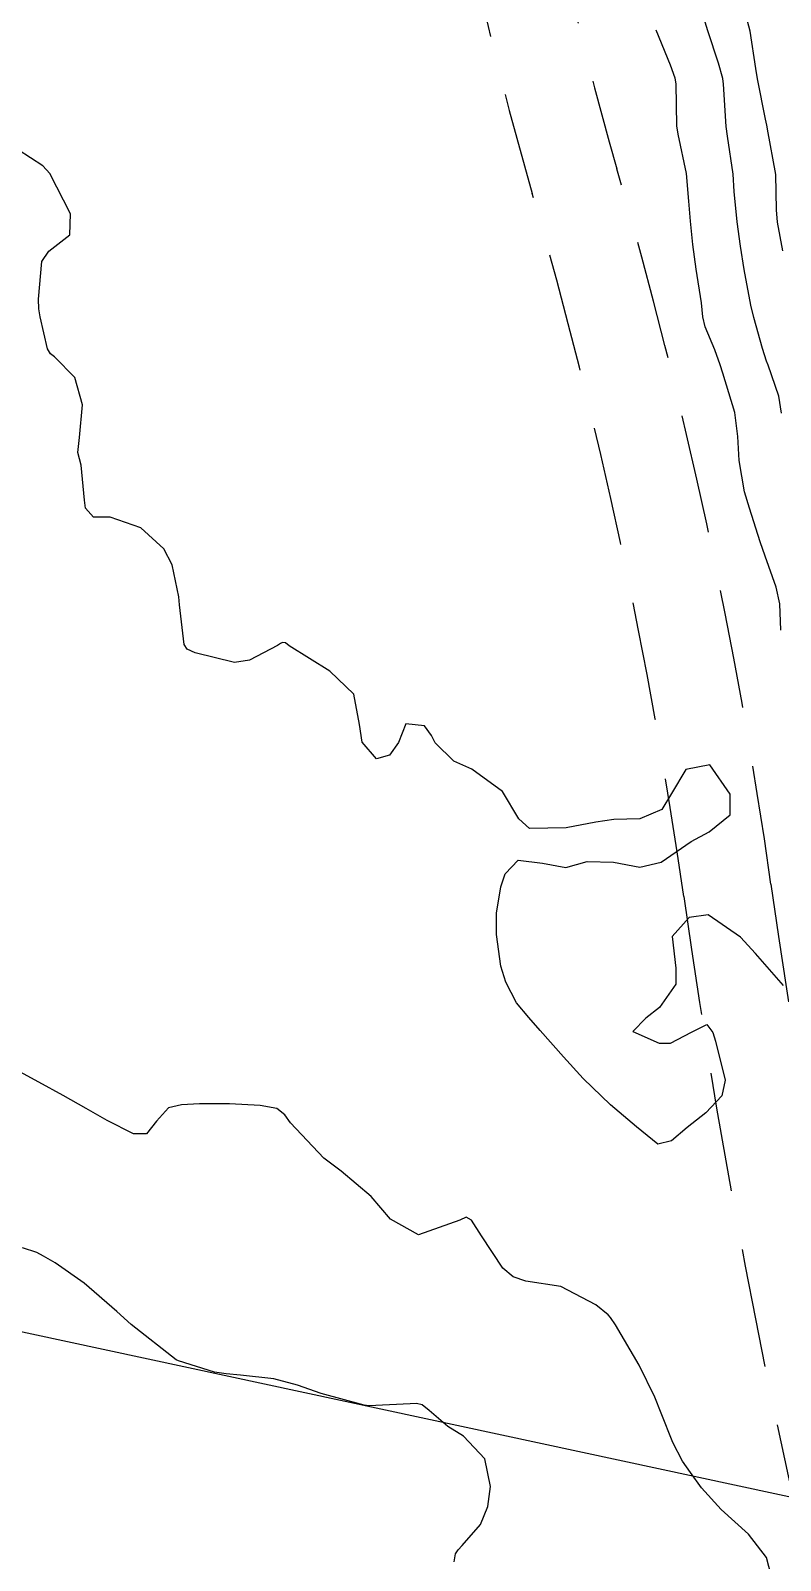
# Model space of a CAD drawing. Header units: metres. Extents: x 298520 to 308411, y 7433745 to 7450750.
# Drawn here: x 300845.5 to 300877, y 7447366.9 to 7447431.1 of the extents above; entities that cross this region are included whole.
import ezdxf

# ---------------------------------------------------------------- set-up
doc = ezdxf.new("R2010")
doc.units = ezdxf.units.M
doc.header["$LTSCALE"] = 10
doc.linetypes.add('CONTINUO', pattern=[0])
doc.linetypes.add('DASHED', pattern=[0.75, 0.5, -0.25])
for name, color, linetype in [('Curvas de Nivel 1m', 11, 'Continuous'), ('Curvas de Nivel 5m', 15, 'Continuous'), ('TEXTO', 45, 'Continuous'), ('Vias Secundárias', 230, 'DASHED')]:
    doc.layers.add(name, color=color, linetype=linetype)

msp = doc.modelspace()

# ---------------------------------------------------------------- linework, layer by layer
at = {"layer": 'Curvas de Nivel 1m', "flags": 128}
for points, elevation in [([(300877.123, 7447421.85), (300876.89, 7447423.052), (300876.859, 7447423.573), (300876.822, 7447425.053), (300876.479, 7447426.961), (300876.458, 7447427.059), (300876.443, 7447427.119), (300876.386, 7447427.382), (300876.052, 7447429.064), (300875.979, 7447429.495), (300875.745, 7447431.067), (300875.503, 7447432.009)], 676), ([(300877.038, 7447405.953), (300876.999, 7447407.047), (300876.846, 7447407.746), (300876.374, 7447409.057), (300876.172, 7447409.658), (300875.718, 7447411.065), (300875.512, 7447411.755), (300875.285, 7447413.069), (300875.229, 7447414.069), (300875.103, 7447415.071), (300874.605, 7447416.731), (300874.492, 7447417.078), (300874.269, 7447417.703), (300873.866, 7447418.674), (300873.766, 7447419.088), (300873.703, 7447419.678), (300873.487, 7447421.092), (300873.346, 7447422.117), (300873.238, 7447423.096), (300873.179, 7447423.935), (300873.082, 7447425.093), (300872.729, 7447426.745), (300872.665, 7447427.097), (300872.636, 7447428.863), (300872.6, 7447429.098), (300872.411, 7447429.646), (300871.797, 7447431.11)], 674), ([(300877.153, 7447391.048), (300875.966, 7447392.392), (300875.345, 7447393.066), (300873.987, 7447394.013), (300873.186, 7447393.891), (300872.473, 7447393.103), (300872.627, 7447391.767), (300872.633, 7447391.1), (300871.943, 7447390.119), (300871.376, 7447389.678), (300870.821, 7447389.121), (300871.926, 7447388.624), (300872.399, 7447388.629), (300873.282, 7447389.09), (300873.936, 7447389.415), (300874.184, 7447389.077), (300874.287, 7447388.717), (300874.695, 7447387.072), (300874.556, 7447386.413), (300873.889, 7447385.699), (300873.104, 7447385.092), (300872.445, 7447384.531), (300871.872, 7447384.39), (300870.971, 7447385.119), (300869.892, 7447386.04), (300868.735, 7447387.142), (300867.916, 7447388.049), (300866.937, 7447389.165), (300866.464, 7447389.698), (300865.944, 7447390.322), (300865.495, 7447391.185), (300865.286, 7447391.86), (300865.1, 7447393.189), (300865.102, 7447394.073), (300865.281, 7447395.187), (300865.464, 7447395.73), (300866.014, 7447396.296), (300867.027, 7447396.179), (300868.011, 7447395.995), (300868.907, 7447396.248), (300870.014, 7447396.22), (300871.118, 7447396.012), (300872.014, 7447396.215), (300873.271, 7447397.091), (300874.027, 7447397.486), (300874.904, 7447398.201), (300874.911, 7447399.071), (300874.061, 7447400.304), (300873.052, 7447400.102), (300872.44, 7447399.104), (300872.036, 7447398.429), (300871.123, 7447398.028), (300870.032, 7447398.008), (300869.275, 7447397.893), (300868.028, 7447397.651), (300866.486, 7447397.632), (300866.036, 7447398.035), (300865.358, 7447399.187), (300864.062, 7447400.113), (300863.309, 7447400.455), (300862.53, 7447401.223), (300862.38, 7447401.53), (300862.08, 7447401.933), (300861.299, 7447402.02), (300860.988, 7447401.241), (300860.614, 7447400.698), (300860.066, 7447400.551), (300859.468, 7447401.256), (300859.347, 7447401.991), (300859.119, 7447403.26), (300858.107, 7447404.229), (300856.408, 7447405.296), (300856.242, 7447405.416), (300856.124, 7447405.434), (300856.036, 7447405.388), (300855.912, 7447405.302), (300854.736, 7447404.692), (300854.112, 7447404.594), (300852.456, 7447404.999), (300852.12, 7447405.152), (300851.994, 7447405.342), (300851.805, 7447407.011), (300851.777, 7447407.345), (300851.491, 7447408.685), (300851.148, 7447409.355), (300850.176, 7447410.232), (300848.885, 7447410.68), (300848.186, 7447410.681), (300847.852, 7447411.058), (300847.814, 7447411.396), (300847.676, 7447412.867), (300847.533, 7447413.4), (300847.597, 7447414.024), (300847.727, 7447415.398), (300847.402, 7447416.55), (300846.56, 7447417.416), (300846.38, 7447417.535), (300846.266, 7447417.748), (300845.949, 7447419.084), (300845.901, 7447419.416), (300845.878, 7447419.827), (300846.016, 7447421.414), (300846.317, 7447421.838), (300847.197, 7447422.528), (300847.222, 7447423.401), (300846.358, 7447425.092), (300846.062, 7447425.415), (300845.026, 7447426.086)], 673), ([(300876.719, 7447365.983), (300876.437, 7447367.052), (300875.678, 7447368.041), (300874.526, 7447369.072), (300873.702, 7447369.972), (300873.238, 7447370.617), (300872.915, 7447371.092), (300872.501, 7447371.878), (300872.013, 7447373.106), (300871.743, 7447373.778), (300871.086, 7447375.117), (300870.091, 7447376.816), (300869.882, 7447377.129), (300869.785, 7447377.239), (300869.27, 7447377.658), (300867.802, 7447378.429), (300866.332, 7447378.648), (300865.808, 7447378.824), (300865.368, 7447379.184), (300864.475, 7447380.545), (300864.056, 7447381.198), (300863.834, 7447381.33), (300863.559, 7447381.204), (300861.827, 7447380.592), (300860.648, 7447381.242), (300859.842, 7447382.198), (300858.583, 7447383.263), (300857.861, 7447383.811), (300856.458, 7447385.291), (300856.215, 7447385.624), (300855.889, 7447385.882), (300855.189, 7447386.008), (300853.891, 7447386.085), (300852.633, 7447386.081), (300851.89, 7447386.044), (300851.333, 7447385.911), (300850.834, 7447385.36), (300850.409, 7447384.831), (300849.875, 7447384.818), (300848.767, 7447385.381), (300847.888, 7447385.883), (300846.922, 7447386.434), (300845.899, 7447386.993), (300845.092, 7447387.428)], 672), ([(300863.328, 7447366.873), (300863.386, 7447367.204), (300863.49, 7447367.378), (300863.668, 7447367.563), (300864.435, 7447368.439), (300864.742, 7447369.19), (300864.852, 7447370.038), (300864.617, 7447371.191), (300863.722, 7447372.151), (300863.067, 7447372.55), (300862.276, 7447373.222), (300861.985, 7447373.466), (300861.746, 7447373.515), (300861.482, 7447373.496), (300859.745, 7447373.424), (300859.547, 7447373.45), (300857.75, 7447373.938), (300856.747, 7447374.28), (300855.755, 7447374.543), (300854.364, 7447374.706), (300853.757, 7447374.762), (300853.265, 7447374.834), (300851.762, 7447375.298), (300851.658, 7447375.351), (300849.778, 7447376.83), (300849.172, 7447377.376), (300847.801, 7447378.568), (300846.576, 7447379.409), (300846.098, 7447379.698), (300845.817, 7447379.844), (300845.207, 7447380.038)], 671)]:
    msp.add_lwpolyline(points, dxfattribs=dict(at, elevation=elevation))
at = {"layer": 'Curvas de Nivel 5m', "elevation": 675, "flags": 128}
msp.add_lwpolyline([(300877.069, 7447415.048), (300876.954, 7447415.754), (300876.505, 7447417.056), (300876.439, 7447417.232), (300876.27, 7447417.76), (300875.9, 7447419.064), (300875.779, 7447419.576), (300875.496, 7447421.068), (300875.346, 7447422.047), (300875.209, 7447423.071), (300875.081, 7447424.337), (300875.03, 7447425.073), (300874.794, 7447426.659), (300874.736, 7447427.076), (300874.634, 7447428.844), (300874.598, 7447429.078), (300874.413, 7447429.722), (300873.966, 7447431.085), (300873.762, 7447431.764)], dxfattribs=at)
at = {"layer": 'TEXTO', "linetype": 'CONTINUO'}
msp.add_polyline3d([(300752.96, 7447396.332, 0), (300895.016, 7447365.823, 0)], dxfattribs=at)
at = {"layer": 'Vias Secundárias'}
for points in [[(300776.612, 7447532.272), (300785.238, 7447518.919, 0.131457), (300789.303, 7447515.237, 0.129168), (300790.811, 7447514.904, 0.018891), (300806.505, 7447516.117, -0.010963), (300815.816, 7447516.986, -0.172707), (300827.411, 7447513.764, -0.127583), (300831.353, 7447509.123, 0.085169), (300833.738, 7447505.783, 0.066436), (300834.748, 7447504.83, -0.059916), (300836.649, 7447503.081), (300849.606, 7447482.237, -0.035602), (300855.129, 7447471.755, 0.006868), (300862.4, 7447455.798, -0.072685), (300866.104, 7447443.66, 0.033106), (300870.158, 7447425.29, -0.035605), (300876.621, 7447395.298, 0.027299), (300883.522, 7447360.475, 0.776562)], [(300773.524, 7447530.234), (300782.13, 7447516.911, 0.131457), (300787.613, 7447511.946, 0.129168), (300790.957, 7447511.207, 0.016741), (300805.117, 7447512.24), (300809.711, 7447512.178, -0.013187), (300815.558, 7447511.944, -0.183622), (300822.515, 7447508.758, 0.010207), (300832.709, 7447498.828, -0.002077), (300838.091, 7447493.754), (300846.464, 7447480.284, -0.035602), (300851.742, 7447470.267, 0.006868), (300859.055, 7447454.218, -0.072685), (300862.446, 7447443.103, 0.033106), (300866.606, 7447424.255, -0.035605), (300872.958, 7447394.777, 0.027299), (300879.937, 7447359.558)]]:
    msp.add_lwpolyline(points, format="xyb", dxfattribs=at)

doc.saveas('drawing.dxf')
